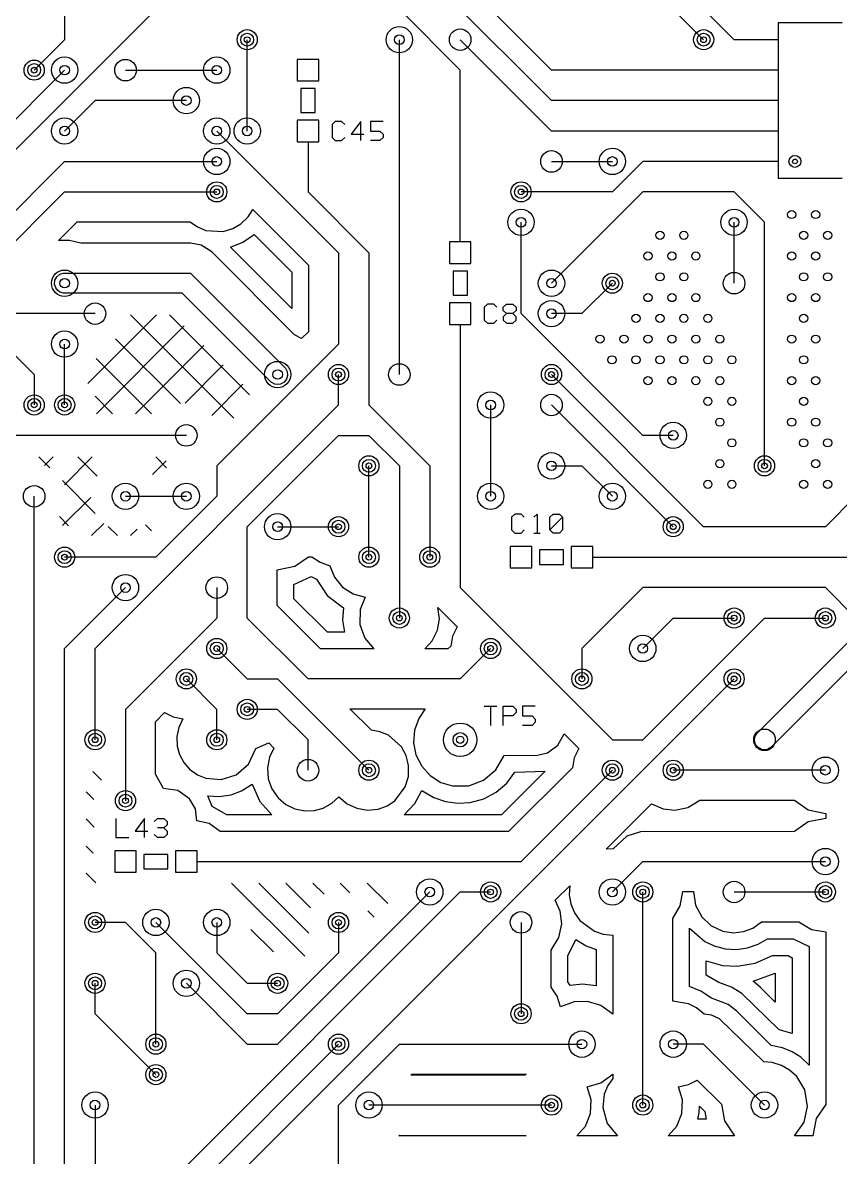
# Model space of a CAD drawing. Extents: x 7 to 280, y 7 to 360.
# Drawn here: x 70.64 to 104.76, y 197.21 to 244.55 of the extents above; entities that cross this region are included whole.
import ezdxf

# ---------------------------------------------------------------- set-up
doc = ezdxf.new("R2010")
doc.units = 0
doc.layers.add('SCORE', color=5, linetype='CONTINUOUS')

msp = doc.modelspace()

# ---------------------------------------------------------------- linework, layer by layer
at = {"layer": 'SCORE'}
for p, q in [((100.33, 243.84), (80.01, 264.16)), ((99.06, 243.84), (90.17, 252.73)), ((92.71, 242.57), (85.09, 250.19)), ((92.71, 241.3), (86.36, 247.65)), ((77.47, 246.38), (58.42, 227.33)), ((72.39, 246.38), (72.39, 243.84)), ((88.9, 242.57), (86.36, 245.11)), ((104.8385, 244.5385), (102.1715, 244.5385)), ((102.1715, 244.5385), (102.1715, 238.0615)), ((72.39, 243.84), (71.12, 242.57)), ((80.01, 240.03), (80.01, 243.84)), ((86.36, 229.87), (86.36, 243.84)), ((92.71, 240.03), (88.9, 243.84)), ((102.1715, 243.84), (100.33, 243.84)), ((83, 243.02), (82.1, 243.02)), ((82.1, 243.02), (82.1, 242.12)), ((83, 242.12), (83, 243.02)), ((72.39, 242.57), (60.96, 231.14)), ((74.93, 242.57), (78.74, 242.57)), ((88.9, 237.49), (88.9, 242.57)), ((100.33, 242.57), (92.71, 242.57)), ((102.1715, 242.57), (100.33, 242.57)), ((82.1, 242.12), (83, 242.12)), ((82.85, 241.8), (82.25, 241.8)), ((82.25, 241.8), (82.25, 240.8)), ((82.85, 240.8), (82.85, 241.8)), ((73.66, 241.3), (72.39, 240.03)), ((77.47, 241.3), (73.66, 241.3)), ((100.33, 241.3), (92.71, 241.3)), ((102.1715, 241.3), (100.33, 241.3)), ((82.25, 240.8), (82.85, 240.8)), ((78.74, 240.03), (83.82, 234.95)), ((83, 240.48), (82.1, 240.48)), ((82.1, 240.48), (82.1, 239.58)), ((83, 239.58), (83, 240.48)), ((83.6833, 240.43), (83.55, 240.2967)), ((83.55, 240.2967), (83.55, 239.7633)), ((83.95, 240.43), (83.6833, 240.43)), ((84.0833, 240.2967), (83.95, 240.43)), ((84.75, 240.43), (84.35, 239.8967)), ((84.75, 239.63), (84.75, 240.43)), ((85.6833, 240.43), (85.15, 240.43)), ((85.15, 240.43), (85.15, 240.03)), ((85.15, 240.03), (85.55, 240.03)), ((85.55, 240.03), (85.6833, 239.8967)), ((100.33, 240.03), (92.71, 240.03)), ((102.1715, 240.03), (100.33, 240.03)), ((82.1, 239.58), (83, 239.58)), ((82.55, 239.58), (82.55, 237.49)), ((83.55, 239.7633), (83.6833, 239.63)), ((83.6833, 239.63), (83.95, 239.63)), ((83.95, 239.63), (84.0833, 239.7633)), ((84.35, 239.8967), (84.8833, 239.8967)), ((85.55, 239.63), (85.15, 239.63)), ((85.6833, 239.7633), (85.55, 239.63)), ((85.6833, 239.8967), (85.6833, 239.7633)), ((48.26, 214.63), (72.39, 238.76)), ((72.39, 238.76), (78.74, 238.76)), ((92.71, 238.76), (95.25, 238.76)), ((96.52, 238.76), (95.25, 237.49)), ((100.33, 238.76), (96.52, 238.76)), ((102.1715, 238.76), (100.33, 238.76)), ((102.1715, 238.0615), (104.8385, 238.0615)), ((64.77, 229.87), (72.39, 237.49)), ((72.39, 237.49), (78.74, 237.49)), ((82.55, 237.49), (85.09, 234.95)), ((88.9, 235.4), (88.9, 237.49)), ((95.25, 237.49), (91.44, 237.49)), ((96.52, 237.49), (92.71, 233.68)), ((100.33, 237.49), (96.52, 237.49)), ((101.6, 236.22), (100.33, 237.49)), ((80.0475, 236.4518), (80.2408, 236.7584)), ((80.2408, 236.7584), (82.57, 234.432)), ((72.1279, 235.4601), (72.9078, 236.24)), ((72.9078, 236.24), (77.6332, 236.24)), ((77.6332, 236.24), (77.9293, 236.0305)), ((79.7511, 236.1613), (80.0475, 236.4518)), ((77.9293, 236.0305), (78.2812, 235.8847)), ((78.2812, 235.8847), (79.0054, 235.8416)), ((79.0054, 235.8416), (79.4038, 235.9581)), ((79.4038, 235.9581), (79.7511, 236.1613)), ((91.44, 232.41), (91.44, 236.22)), ((100.33, 233.68), (100.33, 236.22)), ((101.6, 226.06), (101.6, 236.22)), ((72.5932, 235.468), (72.1279, 235.4601)), ((73.0644, 235.3483), (72.5932, 235.468)), ((77.6435, 235.35), (73.0644, 235.3483)), ((78.0902, 235.2672), (77.6435, 235.35)), ((79.3111, 235.1904), (79.8331, 235.3877)), ((79.8331, 235.3877), (80.3017, 235.7082)), ((80.3017, 235.7082), (81.87, 234.1418)), ((89.35, 235.4), (88.45, 235.4)), ((88.45, 235.4), (88.45, 234.5)), ((89.35, 234.5), (89.35, 235.4)), ((78.5282, 234.9836), (78.0902, 235.2672)), ((81.9827, 231.5265), (78.5282, 234.9836)), ((81.87, 232.6296), (79.3111, 235.1904)), ((83.82, 234.95), (83.82, 231.14)), ((85.09, 234.95), (85.09, 228.6)), ((82.57, 234.432), (82.57, 231.6578)), ((88.45, 234.5), (89.35, 234.5)), ((71.9881, 233.8019), (72.0653, 233.9464)), ((72.0653, 233.9464), (72.192, 234.0504)), ((72.192, 234.0504), (72.3488, 234.098)), ((72.3488, 234.098), (77.644, 234.1)), ((77.644, 234.1), (81.6047, 230.1364)), ((81.87, 234.1418), (81.87, 232.6296)), ((89.2, 234.18), (88.6, 234.18)), ((88.6, 234.18), (88.6, 233.18)), ((89.2, 233.18), (89.2, 234.18)), ((71.972, 233.6388), (71.9881, 233.8019)), ((72.0196, 233.482), (71.972, 233.6388)), ((72.093, 233.383), (72.0196, 233.482)), ((72.192, 233.3096), (72.093, 233.383)), ((95.25, 233.68), (93.98, 232.41)), ((72.3488, 233.262), (72.192, 233.3096)), ((77.296, 233.26), (72.3488, 233.262)), ((81.0136, 229.5453), (77.296, 233.26)), ((88.6, 233.18), (89.2, 233.18)), ((89.35, 232.86), (88.45, 232.86)), ((88.45, 232.86), (88.45, 231.96)), ((89.35, 231.96), (89.35, 232.86)), ((90.0333, 232.81), (89.9, 232.6767)), ((89.9, 232.6767), (89.9, 232.1433)), ((90.3, 232.81), (90.0333, 232.81)), ((90.4333, 232.6767), (90.3, 232.81)), ((90.7, 232.6767), (90.8333, 232.81)), ((90.7, 232.5433), (90.7, 232.6767)), ((90.8333, 232.41), (90.7, 232.5433)), ((90.8333, 232.81), (91.1, 232.81)), ((91.1, 232.81), (91.2333, 232.6767)), ((91.2333, 232.5433), (91.1, 232.41)), ((91.2333, 232.6767), (91.2333, 232.5433)), ((73.66, 232.41), (68.58, 232.41)), ((73.357, 229.4979), (76.2196, 232.3604)), ((75.1409, 232.3609), (79.4533, 228.0485)), ((76.768, 232.3602), (80.0997, 229.0285)), ((89.9, 232.1433), (90.0333, 232.01)), ((90.0333, 232.01), (90.3, 232.01)), ((90.3, 232.01), (90.4333, 232.1433)), ((90.8333, 232.41), (90.7, 232.2767)), ((90.7, 232.2767), (90.7, 232.1433)), ((90.7, 232.1433), (90.8333, 232.01)), ((91.1, 232.41), (90.8333, 232.41)), ((90.8333, 232.01), (91.1, 232.01)), ((91.2333, 232.2767), (91.1, 232.41)), ((91.1, 232.01), (91.2333, 232.1433)), ((91.2333, 232.1433), (91.2333, 232.2767)), ((96.52, 227.33), (91.44, 232.41)), ((93.98, 232.41), (92.71, 232.41)), ((73.7155, 228.23), (77.3847, 231.8991)), ((82.2789, 231.3666), (81.9827, 231.5265)), ((82.57, 231.6578), (82.2789, 231.3666)), ((88.45, 231.96), (89.35, 231.96)), ((88.9, 231.96), (88.9, 229.87)), ((69.85, 231.14), (71.12, 229.87)), ((72.39, 228.6), (72.39, 231.14)), ((74.5119, 231.3636), (77.2195, 228.656)), ((75.3419, 228.23), (78.1981, 231.0863)), ((83.82, 231.14), (78.74, 226.06)), ((73.7094, 230.5398), (76.0191, 228.23)), ((77.4167, 228.6785), (79.0116, 230.2734)), ((81.6047, 230.1364), (81.6819, 229.9919)), ((71.12, 229.87), (71.12, 228.6)), ((81.6504, 229.672), (81.5464, 229.5453)), ((81.698, 229.8288), (81.6504, 229.672)), ((81.6819, 229.9919), (81.698, 229.8288)), ((83.82, 228.6), (83.82, 229.87)), ((88.9, 229.87), (88.9, 220.98)), ((99.06, 223.52), (92.71, 229.87)), ((78.53, 228.1654), (79.8251, 229.4606)), ((81.1581, 229.4681), (81.0136, 229.5453)), ((81.28, 229.45), (81.1581, 229.4681)), ((81.4019, 229.4681), (81.28, 229.45)), ((81.5464, 229.5453), (81.4019, 229.4681)), ((73.6581, 228.9647), (74.3928, 228.23)), ((73.66, 218.44), (83.82, 228.6)), ((85.09, 228.6), (87.63, 226.06)), ((90.17, 228.6), (90.17, 224.79)), ((92.71, 228.6), (97.79, 223.52)), ((77.47, 227.33), (68.58, 227.33)), ((80.01, 223.52), (83.82, 227.33)), ((83.82, 227.33), (85.09, 227.33)), ((85.09, 227.33), (86.36, 226.06)), ((97.79, 227.33), (96.52, 227.33)), ((71.3137, 226.43), (71.7725, 225.9712)), ((71.5536, 226.0681), (71.9155, 226.43)), ((72.3815, 225.2696), (73.5419, 226.43)), ((72.9401, 226.43), (73.7451, 225.625)), ((76.1928, 226.43), (76.6426, 225.9802)), ((76.061, 225.6965), (76.6346, 226.27)), ((78.74, 226.06), (78.74, 224.79)), ((85.09, 222.25), (85.09, 226.06)), ((86.36, 226.06), (86.36, 219.71)), ((87.63, 226.06), (87.63, 222.25)), ((92.71, 226.06), (93.98, 226.06)), ((93.98, 226.06), (95.25, 224.79)), ((72.3012, 225.4425), (73.6694, 224.0743)), ((71.12, 196.85), (71.12, 224.79)), ((72.3051, 223.5669), (73.4812, 224.743)), ((74.93, 224.79), (77.47, 224.79)), ((78.74, 224.79), (76.2, 222.25)), ((105.41, 224.79), (104.14, 223.52)), ((72.1722, 223.9452), (72.5586, 223.5588)), ((91.1733, 224.05), (91.04, 223.9167)), ((91.04, 223.9167), (91.04, 223.3833)), ((91.44, 224.05), (91.1733, 224.05)), ((91.5733, 223.9167), (91.44, 224.05)), ((91.9733, 223.9167), (92.1067, 224.05)), ((92.1067, 224.05), (92.1067, 223.25)), ((92.64, 223.9167), (92.7733, 224.05)), ((92.64, 223.3833), (92.64, 223.9167)), ((92.64, 223.3833), (93.1733, 223.9167)), ((92.7733, 224.05), (93.04, 224.05)), ((93.04, 224.05), (93.1733, 223.9167)), ((93.1733, 223.9167), (93.1733, 223.3833)), ((73.5145, 223.15), (74.0235, 223.659)), ((74.2143, 223.5294), (74.5937, 223.15)), ((75.765, 223.6051), (76.023, 223.3471)), ((80.01, 219.71), (80.01, 223.52)), ((81.28, 223.52), (83.82, 223.52)), ((104.14, 223.52), (99.06, 223.52)), ((75.1409, 223.15), (75.4152, 223.4243)), ((91.04, 223.3833), (91.1733, 223.25)), ((91.1733, 223.25), (91.44, 223.25)), ((91.44, 223.25), (91.5733, 223.3833)), ((91.9733, 223.25), (92.24, 223.25)), ((92.7733, 223.25), (92.64, 223.3833)), ((93.04, 223.25), (92.7733, 223.25)), ((93.1733, 223.3833), (93.04, 223.25)), ((91.89, 222.7), (90.99, 222.7)), ((90.99, 222.7), (90.99, 221.8)), ((91.89, 221.8), (91.89, 222.7)), ((93.21, 222.55), (92.21, 222.55)), ((92.21, 222.55), (92.21, 221.95)), ((93.21, 221.95), (93.21, 222.55)), ((94.43, 222.7), (93.53, 222.7)), ((93.53, 222.7), (93.53, 221.8)), ((94.43, 221.8), (94.43, 222.7)), ((76.2, 222.25), (72.39, 222.25)), ((81.9935, 221.868), (82.5745, 222.27)), ((82.5745, 222.27), (82.7132, 222.27)), ((82.7132, 222.27), (83.0569, 222.0351)), ((83.0569, 222.0351), (83.4598, 221.8898)), ((94.43, 222.25), (96.52, 222.25)), ((96.52, 222.25), (106.68, 222.25)), ((81.26, 221.7207), (81.9935, 221.868)), ((81.26, 220.2278), (81.26, 221.7207)), ((83.4598, 221.8898), (83.6474, 221.4094)), ((90.99, 221.8), (91.89, 221.8)), ((92.21, 221.95), (93.21, 221.95)), ((93.53, 221.8), (94.43, 221.8)), ((81.96, 221.115), (82.6745, 221.4459)), ((81.96, 220.5177), (81.96, 221.115)), ((82.6745, 221.4459), (82.9046, 221.3346)), ((82.9046, 221.3346), (83.3482, 220.6435)), ((83.6474, 221.4094), (83.9841, 220.9991)), ((72.39, 218.44), (74.93, 220.98)), ((78.74, 220.98), (78.74, 219.71)), ((83.3482, 220.6435), (84.0285, 220.1318)), ((83.9841, 220.9991), (84.4262, 220.7181)), ((84.4262, 220.7181), (84.9395, 220.5874)), ((88.9, 220.98), (95.25, 214.63)), ((96.52, 220.98), (93.98, 218.44)), ((104.14, 220.98), (96.52, 220.98)), ((105.41, 219.71), (104.14, 220.98)), ((83.0678, 218.42), (81.26, 220.2278)), ((83.3577, 219.12), (81.96, 220.5177)), ((84.0285, 220.1318), (83.9923, 219.6143)), ((84.9395, 220.5874), (84.728, 220.0621)), ((88.0293, 219.683), (87.9724, 220.1431)), ((87.9724, 220.1431), (88.7671, 219.3451)), ((78.74, 219.71), (74.93, 215.9)), ((82.55, 217.17), (80.01, 219.71)), ((84.728, 220.0621), (84.7116, 219.4446)), ((87.9496, 219.1996), (88.0293, 219.683)), ((96.52, 214.63), (101.6, 219.71)), ((96.52, 218.44), (97.79, 219.71)), ((97.79, 219.71), (100.33, 219.71)), ((101.6, 219.71), (104.14, 219.71)), ((83.9923, 219.6143), (84.0651, 219.12)), ((84.7116, 219.4446), (84.9174, 218.8694)), ((87.733, 218.7601), (87.9496, 219.1996)), ((88.7671, 219.3451), (88.5804, 218.9504)), ((84.0651, 219.12), (83.3577, 219.12)), ((84.9174, 218.8694), (85.3005, 218.42)), ((87.4195, 218.42), (87.733, 218.7601)), ((88.5804, 218.9504), (88.5035, 218.5412)), ((101.2753, 214.8964), (105.113, 218.737)), ((72.39, 196.85), (72.39, 218.44)), ((73.66, 214.63), (73.66, 218.44)), ((78.74, 218.44), (80.01, 217.17)), ((85.3005, 218.42), (83.0678, 218.42)), ((88.3822, 218.42), (87.4195, 218.42)), ((88.5035, 218.5412), (88.3822, 218.42)), ((90.17, 218.44), (88.9, 217.17)), ((93.98, 218.44), (93.98, 217.17)), ((105.7347, 218.1736), (101.8664, 214.3053)), ((74.93, 191.77), (100.33, 217.17)), ((78.74, 215.9), (77.47, 217.17)), ((80.01, 217.17), (81.28, 217.17)), ((81.28, 217.17), (85.09, 213.36)), ((88.9, 217.17), (82.55, 217.17)), ((74.93, 215.9), (74.93, 212.09)), ((78.74, 214.63), (78.74, 215.9)), ((81.28, 215.9), (80.01, 215.9)), ((82.55, 214.63), (81.28, 215.9)), ((85.1912, 215.0265), (84.2978, 215.92)), ((84.2978, 215.92), (87.4386, 215.92)), ((87.4386, 215.92), (87.1681, 215.5251)), ((89.9, 216.03), (90.4333, 216.03)), ((90.1667, 216.03), (90.1667, 215.23)), ((90.7, 215.23), (90.7, 216.03)), ((90.7, 216.03), (91.1, 216.03)), ((91.1, 216.03), (91.2333, 215.8967)), ((91.2333, 215.8967), (91.2333, 215.7633)), ((92.0333, 216.03), (91.5, 216.03)), ((91.5, 216.03), (91.5, 215.63)), ((76.18, 215.3822), (76.5649, 215.7671)), ((76.5649, 215.7671), (76.927, 215.5912)), ((76.927, 215.5912), (77.3195, 215.5074)), ((77.3195, 215.5074), (77.1504, 215.1404)), ((87.1681, 215.5251), (86.9934, 215.0368)), ((91.1, 215.63), (90.7, 215.63)), ((91.2333, 215.7633), (91.1, 215.63)), ((91.5, 215.63), (91.9, 215.63)), ((91.9, 215.63), (92.0333, 215.4967)), ((92.0333, 215.4967), (92.0333, 215.3633)), ((76.18, 213.1968), (76.18, 215.3822)), ((77.1504, 215.1404), (77.0761, 214.7668)), ((85.5488, 214.9653), (85.1912, 215.0265)), ((85.9007, 214.8195), (85.5488, 214.9653)), ((86.9934, 215.0368), (86.9549, 214.5001)), ((91.9, 215.23), (91.5, 215.23)), ((92.0333, 215.3633), (91.9, 215.23)), ((77.0761, 214.7668), (77.0916, 214.3646)), ((80.3702, 214.2698), (80.9151, 214.4971)), ((80.9151, 214.4971), (81.1255, 214.2868)), ((82.55, 213.36), (82.55, 214.63)), ((86.4432, 214.338), (85.9007, 214.8195)), ((86.9549, 214.5001), (87.0532, 214.0057)), ((92.9772, 214.411), (93.2323, 214.8791)), ((93.2323, 214.8791), (93.8469, 214.2649)), ((95.25, 214.63), (96.52, 214.63)), ((101.182, 214.5888), (101.1981, 214.7519)), ((101.2296, 214.432), (101.182, 214.5888)), ((101.1981, 214.7519), (101.2753, 214.8964)), ((77.0916, 214.3646), (77.1874, 214.0161)), ((77.1874, 214.0161), (77.367, 213.6801)), ((80.0687, 213.6189), (80.3702, 214.2698)), ((81.1255, 214.2868), (80.9424, 213.9117)), ((86.6426, 213.9739), (86.4432, 214.338)), ((86.7487, 213.5505), (86.6426, 213.9739)), ((87.0532, 214.0057), (87.2942, 213.5246)), ((90.3897, 213.3725), (90.7376, 213.98)), ((90.7376, 213.98), (92.1216, 213.9835)), ((92.1216, 213.9835), (92.5431, 214.0891)), ((92.5431, 214.0891), (92.9772, 214.411)), ((93.8469, 214.2649), (93.6604, 213.8704)), ((101.3336, 214.3053), (101.2296, 214.432)), ((101.4781, 214.2281), (101.3336, 214.3053)), ((101.6, 214.21), (101.4781, 214.2281)), ((101.7219, 214.2281), (101.6, 214.21)), ((101.8664, 214.3053), (101.7219, 214.2281)), ((77.367, 213.6801), (77.6036, 213.4068)), ((79.5507, 213.1705), (80.0687, 213.6189)), ((80.9424, 213.9117), (80.8537, 213.4654)), ((86.7384, 213.0946), (86.7487, 213.5505)), ((87.2942, 213.5246), (87.6425, 213.1403)), ((93.6604, 213.8704), (93.5835, 213.4612)), ((73.5668, 213.3137), (73.9297, 212.9507)), ((76.5197, 212.6), (76.18, 213.1968)), ((77.6036, 213.4068), (77.9293, 213.1705)), ((77.9293, 213.1705), (78.2812, 213.0247)), ((78.9305, 212.9713), (79.5507, 213.1705)), ((80.8537, 213.4654), (80.8886, 213.002)), ((86.608, 212.6648), (86.7384, 213.0946)), ((87.6425, 213.1403), (88.0977, 212.8533)), ((89.8726, 212.9405), (90.3897, 213.3725)), ((92.4468, 213.3258), (90.6302, 211.5)), ((90.8398, 212.8255), (91.1794, 213.28)), ((93.5835, 213.4612), (90.9222, 210.8)), ((91.1794, 213.28), (92.4468, 213.3258)), ((91.44, 209.55), (95.25, 213.36)), ((104.14, 213.36), (97.79, 213.36)), ((77.1096, 212.5172), (76.5197, 212.6)), ((78.2812, 213.0247), (78.9305, 212.9713)), ((79.7717, 212.4968), (80.2215, 212.7808)), ((80.2215, 212.7808), (80.54, 212.0494)), ((80.8886, 213.002), (81.0386, 212.5827)), ((81.0386, 212.5827), (81.3056, 212.2024)), ((86.1699, 212.0867), (86.608, 212.6648)), ((88.0977, 212.8533), (88.58, 212.707)), ((88.58, 212.707), (89.2538, 212.7129)), ((89.2538, 212.7129), (89.8726, 212.9405)), ((90.3943, 212.4421), (90.8398, 212.8255)), ((73.29, 212.4591), (73.6113, 212.1378)), ((77.6072, 212.169), (77.1096, 212.5172)), ((77.8487, 211.7455), (77.6072, 212.169)), ((78.3704, 212.2895), (78.8357, 212.2623)), ((78.5488, 211.8452), (78.3704, 212.2895)), ((78.8357, 212.2623), (79.3357, 212.3365)), ((79.3357, 212.3365), (79.7717, 212.4968)), ((81.3056, 212.2024), (81.6283, 211.9321)), ((83.5446, 211.9818), (83.8398, 212.2534)), ((83.8398, 212.2534), (84.185, 211.957)), ((85.8531, 211.8751), (86.1699, 212.0867)), ((87.0055, 211.965), (87.3037, 212.5156)), ((87.3037, 212.5156), (87.7984, 212.2205)), ((87.7984, 212.2205), (88.2896, 212.0519)), ((89.3227, 212.0146), (89.8889, 212.172)), ((89.8889, 212.172), (90.3943, 212.4421)), ((98.4039, 211.8074), (98.8968, 212.11)), ((98.8968, 212.11), (102.8455, 212.11)), ((102.8455, 212.11), (103.4265, 211.708)), ((77.9133, 211.25), (77.8487, 211.7455)), ((79.1634, 211.5), (78.5488, 211.8452)), ((80.54, 212.0494), (81.0343, 211.5)), ((81.6283, 211.9321), (81.9983, 211.7524)), ((81.9983, 211.7524), (82.4103, 211.6662)), ((82.4103, 211.6662), (82.8212, 211.6822)), ((82.8212, 211.6822), (83.1754, 211.7797)), ((83.1754, 211.7797), (83.5446, 211.9818)), ((84.185, 211.957), (84.5796, 211.7704)), ((84.5796, 211.7704), (85.0287, 211.6915)), ((85.0287, 211.6915), (85.4757, 211.7355)), ((85.4757, 211.7355), (85.8531, 211.8751)), ((86.5577, 211.5), (87.0055, 211.965)), ((88.2896, 212.0519), (88.8043, 211.9823)), ((88.8043, 211.9823), (89.3227, 212.0146)), ((94.9879, 210.0601), (96.8849, 211.9571)), ((96.8849, 211.9571), (97.3644, 211.7455)), ((97.3644, 211.7455), (97.8513, 211.6915)), ((97.8513, 211.6915), (98.4039, 211.8074)), ((103.4265, 211.708), (104.1591, 211.5607)), ((73.29, 211.3277), (73.63, 210.9877)), ((74.53, 211.35), (74.53, 210.55)), ((75.73, 211.35), (75.33, 210.8167)), ((75.73, 210.55), (75.73, 211.35)), ((76.13, 211.2167), (76.2633, 211.35)), ((76.2633, 211.35), (76.53, 211.35)), ((76.53, 211.35), (76.6633, 211.2167)), ((76.6633, 211.2167), (76.6633, 211.0833)), ((78.4298, 211.1409), (77.9133, 211.25)), ((78.8794, 210.8), (78.4298, 211.1409)), ((81.0343, 211.5), (79.1634, 211.5)), ((90.6302, 211.5), (86.5577, 211.5)), ((103.4265, 211.202), (102.8455, 210.8)), ((104.1592, 211.3493), (103.4265, 211.202)), ((104.1591, 211.5607), (104.1592, 211.3493)), ((75.33, 210.8167), (75.8633, 210.8167)), ((76.2633, 210.55), (76.13, 210.6833)), ((76.53, 210.95), (76.2633, 210.95)), ((76.6633, 211.0833), (76.53, 210.95)), ((76.53, 210.95), (76.6633, 210.8167)), ((76.6633, 210.6833), (76.53, 210.55)), ((76.6633, 210.8167), (76.6633, 210.6833)), ((90.9222, 210.8), (78.8794, 210.8)), ((96.4317, 210.7965), (95.8546, 210.6077)), ((102.8455, 210.8), (96.4317, 210.7965)), ((73.29, 210.1964), (73.58, 209.9064)), ((74.53, 210.55), (75.0633, 210.55)), ((76.53, 210.55), (76.2633, 210.55)), ((95.8546, 210.6077), (95.2815, 210.0792)), ((75.38, 210), (74.48, 210)), ((74.48, 210), (74.48, 209.1)), ((75.38, 209.1), (75.38, 210)), ((76.7, 209.85), (75.7, 209.85)), ((75.7, 209.85), (75.7, 209.25)), ((76.7, 209.25), (76.7, 209.85)), ((77.92, 210), (77.02, 210)), ((77.02, 210), (77.02, 209.1)), ((77.92, 209.1), (77.92, 210)), ((95.2815, 210.0792), (94.9879, 210.0601)), ((75.7, 209.25), (76.7, 209.25)), ((77.92, 209.55), (80.01, 209.55)), ((80.01, 209.55), (91.44, 209.55)), ((95.25, 208.28), (96.52, 209.55)), ((96.52, 209.55), (104.14, 209.55)), ((73.29, 209.065), (73.6956, 208.6594)), ((74.48, 209.1), (75.38, 209.1)), ((77.02, 209.1), (77.92, 209.1)), ((79.3618, 208.65), (82.4095, 205.6023)), ((80.4932, 208.65), (82.5776, 206.5656)), ((81.6246, 208.65), (82.6516, 207.6229)), ((82.7559, 208.65), (83.2204, 208.1855)), ((83.8873, 208.65), (84.2969, 208.2404)), ((85.0187, 208.65), (85.8729, 207.7957)), ((92.8645, 207.9368), (93.4699, 208.5421)), ((93.4699, 208.5421), (93.4542, 208.1648)), ((98.085, 207.6982), (98.1893, 208.3)), ((98.1893, 208.3), (98.6307, 208.3)), ((98.6307, 208.3), (98.7224, 207.7283)), ((76.2, 195.58), (88.9, 208.28)), ((81.28, 201.93), (87.63, 208.28)), ((88.9, 208.28), (90.17, 208.28)), ((93.074, 207.4775), (92.8645, 207.9368)), ((93.4542, 208.1648), (93.5203, 207.7835)), ((96.52, 199.39), (96.52, 208.28)), ((100.33, 208.28), (104.14, 208.28)), ((85.0504, 207.4869), (85.3073, 207.2301)), ((93.1385, 206.9487), (93.074, 207.4775)), ((93.5203, 207.7835), (93.6758, 207.408)), ((93.6758, 207.408), (93.8987, 207.0916)), ((97.7701, 207.1733), (98.085, 207.6982)), ((98.7224, 207.7283), (98.9781, 207.2499)), ((74.93, 207.01), (73.66, 207.01)), ((76.2, 205.74), (74.93, 207.01)), ((80.01, 203.2), (76.2, 207.01)), ((78.74, 207.01), (78.74, 205.74)), ((83.82, 207.01), (83.82, 205.74)), ((91.44, 207.01), (91.44, 203.2)), ((93.0203, 206.3846), (93.1385, 206.9487)), ((93.8987, 207.0916), (94.5051, 206.6419)), ((97.7714, 203.7293), (97.7701, 207.1733)), ((98.9781, 207.2499), (99.3635, 206.882)), ((99.3635, 206.882), (99.8625, 206.646)), ((101.1073, 206.7686), (101.4815, 207.03)), ((101.4815, 207.03), (103.0332, 207.03)), ((103.0332, 207.03), (103.5582, 206.715)), ((80.1601, 206.7203), (81.1028, 205.7776)), ((94.5051, 206.6419), (94.8725, 206.5205)), ((94.8725, 206.5205), (95.2685, 206.4807)), ((95.2685, 206.4807), (95.2693, 203.1854)), ((98.4712, 204.3347), (98.4703, 206.764)), ((98.4703, 206.764), (99.1154, 206.2106)), ((99.8625, 206.646), (100.303, 206.5807)), ((100.303, 206.5807), (100.7215, 206.6261)), ((100.7215, 206.6261), (101.1073, 206.7686)), ((103.5582, 206.715), (104.16, 206.6107)), ((104.16, 206.6107), (104.16, 199.4145)), ((92.69, 205.8585), (93.0203, 206.3846)), ((93.3928, 205.616), (93.7306, 206.2955)), ((93.7306, 206.2955), (94.157, 206.0322)), ((94.157, 206.0322), (94.5686, 205.8754)), ((99.1154, 206.2106), (99.5009, 206.0282)), ((99.5009, 206.0282), (99.9561, 205.9098)), ((100.4257, 205.8823), (100.8916, 205.9471)), ((100.8916, 205.9471), (101.3359, 206.1015)), ((101.3359, 206.1015), (101.728, 206.33)), ((101.728, 206.33), (102.7941, 206.33)), ((102.7941, 206.33), (103.46, 206.0103)), ((103.46, 206.0103), (103.46, 201.0595)), ((76.2, 201.93), (76.2, 205.74)), ((78.74, 205.74), (80.01, 204.47)), ((83.82, 205.74), (81.28, 203.2)), ((92.69, 204.3068), (92.69, 205.8585)), ((93.3983, 204.5339), (93.3928, 205.616)), ((94.5686, 205.8754), (94.569, 204.359)), ((99.9561, 205.9098), (100.4257, 205.8823)), ((101.2039, 205.3063), (101.9376, 205.63)), ((101.9376, 205.63), (102.5913, 205.63)), ((102.5913, 205.63), (102.76, 205.5387)), ((102.76, 205.5387), (102.76, 202.3713)), ((99.171, 204.816), (99.1708, 205.4055)), ((99.1708, 205.4055), (99.8534, 205.2173)), ((99.8534, 205.2173), (100.46, 205.1832)), ((100.46, 205.1832), (101.2039, 205.3063)), ((93.4937, 204.3816), (93.3983, 204.5339)), ((99.6914, 204.503), (99.171, 204.816)), ((101.1246, 204.565), (102.0494, 204.8925)), ((101.4288, 204.2988), (101.1246, 204.565)), ((102.0494, 204.8925), (102.0516, 203.676)), ((73.66, 203.2), (73.66, 204.47)), ((77.47, 204.47), (80.01, 201.93)), ((80.01, 204.47), (81.28, 204.47)), ((92.9404, 203.9324), (92.69, 204.3068)), ((94.007, 204.4293), (93.4937, 204.3816)), ((94.569, 204.359), (94.007, 204.4293)), ((98.9444, 204.1469), (98.4712, 204.3347)), ((99.3889, 203.8511), (98.9444, 204.1469)), ((100.2171, 204.3134), (99.6914, 204.503)), ((100.6599, 204.0419), (100.2171, 204.3134)), ((102.2062, 202.5314), (100.6599, 204.0419)), ((102.0516, 203.676), (101.4288, 204.2988)), ((93.084, 203.4906), (92.9404, 203.9324)), ((93.6554, 203.7), (93.084, 203.4906)), ((94.2173, 203.7138), (93.6554, 203.7)), ((94.7737, 203.545), (94.2173, 203.7138)), ((98.4216, 203.6151), (97.7714, 203.7293)), ((98.7672, 203.4411), (98.4216, 203.6151)), ((100.0853, 203.5881), (99.3889, 203.8511)), ((100.4389, 203.3089), (100.0853, 203.5881)), ((76.2, 200.66), (73.66, 203.2)), ((81.28, 203.2), (80.01, 203.2)), ((95.2693, 203.1854), (94.7737, 203.545)), ((99.0851, 203.1794), (98.7672, 203.4411)), ((99.3897, 203.1353), (99.0851, 203.1794)), ((99.7254, 202.9877), (99.3897, 203.1353)), ((101.8732, 201.8745), (100.4389, 203.3089)), ((101.5685, 201.1892), (99.7254, 202.9877)), ((102.76, 202.3713), (102.2062, 202.5314)), ((74.93, 193.04), (83.82, 201.93)), ((80.01, 201.93), (81.28, 201.93)), ((83.82, 199.39), (86.36, 201.93)), ((86.36, 201.93), (93.98, 201.93)), ((99.06, 201.93), (97.79, 201.93)), ((101.6, 199.39), (99.06, 201.93)), ((102.3513, 201.7739), (101.8732, 201.8745)), ((102.7544, 201.6069), (102.3513, 201.7739)), ((103.1105, 201.3814), (102.7544, 201.6069)), ((103.46, 201.0595), (103.1105, 201.3814)), ((101.9246, 201.16), (101.5685, 201.1892)), ((102.3135, 201.042), (101.9246, 201.16)), ((102.6502, 200.8513), (102.3135, 201.042)), ((102.9513, 200.5784), (102.6502, 200.8513)), ((86.8388, 200.64), (86.8787, 200.68)), ((91.6032, 200.64), (86.8388, 200.64)), ((86.8787, 200.68), (91.6505, 200.68)), ((91.6505, 200.68), (91.6032, 200.64)), ((94.1995, 200.144), (94.7737, 200.315)), ((94.7737, 200.315), (95.2699, 200.6752)), ((95.2699, 200.4968), (95.0605, 200.2007)), ((95.2699, 200.6752), (95.2699, 200.4968)), ((98.4216, 200.2449), (98.7889, 200.4334)), ((98.7889, 200.4334), (99.8008, 199.4215)), ((103.2851, 200.0216), (102.9513, 200.5784)), ((94.3644, 199.6146), (94.1995, 200.144)), ((94.9147, 199.8488), (94.8535, 199.2875)), ((95.0605, 200.2007), (94.9147, 199.8488)), ((98.0095, 200.144), (98.4216, 200.2449)), ((98.1744, 199.6146), (98.0095, 200.144)), ((103.3985, 199.3287), (103.2851, 200.0216)), ((73.66, 199.39), (73.66, 196.85)), ((83.82, 190.5), (83.82, 199.39)), ((92.71, 199.39), (85.09, 199.39)), ((94.342, 199.0379), (94.3644, 199.6146)), ((98.152, 199.0379), (98.1744, 199.6146)), ((98.8669, 199.0627), (98.8889, 199.3434)), ((98.8889, 199.3434), (99.1155, 199.1168)), ((99.8008, 199.4215), (99.9273, 198.7264)), ((103.252, 198.6765), (103.3985, 199.3287)), ((104.16, 199.4145), (103.758, 198.8335)), ((94.1314, 198.514), (94.342, 199.0379)), ((94.8535, 199.2875), (95.0351, 198.6269)), ((97.9414, 198.514), (98.152, 199.0379)), ((98.8152, 198.8012), (98.8669, 199.0627)), ((99.1155, 199.1168), (99.1709, 198.8012)), ((103.758, 198.8335), (103.6107, 198.1016)), ((93.7705, 198.1008), (94.1314, 198.514)), ((95.0351, 198.6269), (95.4594, 198.1009)), ((97.5809, 198.1011), (97.9414, 198.514)), ((99.1709, 198.8012), (98.8152, 198.8012)), ((99.9273, 198.7264), (100.344, 198.1014)), ((102.8562, 198.1016), (103.252, 198.6765)), ((86.3448, 198.1001), (86.3845, 198.14)), ((91.6498, 198.1006), (86.3448, 198.1001)), ((86.3845, 198.14), (91.6498, 198.1006)), ((95.4594, 198.1009), (93.7705, 198.1008)), ((100.344, 198.1014), (97.5809, 198.1011)), ((103.6107, 198.1016), (102.8562, 198.1016))]:
    msp.add_line(p, q, dxfattribs=at)
for centre, radius in [((86.36, 243.84), 0.55), ((88.9, 243.84), 0.45), ((80.01, 243.84), 0.42), ((80.01, 243.84), 0.27), ((80.01, 243.84), 0.12), ((86.36, 243.84), 0.2), ((99.06, 243.84), 0.42), ((99.06, 243.84), 0.27), ((99.06, 243.84), 0.12), ((71.12, 242.57), 0.42), ((72.39, 242.57), 0.55), ((74.93, 242.57), 0.45), ((78.74, 242.57), 0.55), ((71.12, 242.57), 0.27), ((71.12, 242.57), 0.12), ((72.39, 242.57), 0.2), ((78.74, 242.57), 0.2), ((77.47, 241.3), 0.55), ((77.47, 241.3), 0.2), ((72.39, 240.03), 0.55), ((78.74, 240.03), 0.55), ((80.01, 240.03), 0.55), ((72.39, 240.03), 0.2), ((78.74, 240.03), 0.2), ((80.01, 240.03), 0.2), ((78.74, 238.76), 0.55), ((92.71, 238.76), 0.45), ((95.25, 238.76), 0.55), ((78.74, 238.76), 0.2), ((95.25, 238.76), 0.2), ((102.8715, 238.7615), 0.25), ((102.8715, 238.7615), 0.1), ((78.74, 237.49), 0.42), ((78.74, 237.49), 0.27), ((91.44, 237.49), 0.42), ((91.44, 237.49), 0.27), ((78.74, 237.49), 0.12), ((91.44, 237.49), 0.12), ((91.44, 236.22), 0.55), ((100.33, 236.22), 0.55), ((102.7362, 236.544), 0.17), ((103.7362, 236.544), 0.17), ((91.44, 236.22), 0.2), ((100.33, 236.22), 0.2), ((97.2362, 235.678), 0.17), ((98.2362, 235.678), 0.17), ((103.2362, 235.678), 0.17), ((104.2362, 235.678), 0.17), ((96.7362, 234.812), 0.17), ((97.7362, 234.812), 0.17), ((98.7362, 234.812), 0.17), ((102.7362, 234.812), 0.17), ((103.7362, 234.812), 0.17), ((72.39, 233.68), 0.55), ((72.39, 233.68), 0.2), ((92.71, 233.68), 0.55), ((92.71, 233.68), 0.2), ((95.25, 233.68), 0.42), ((95.25, 233.68), 0.27), ((97.2362, 233.946), 0.17), ((98.2362, 233.946), 0.17), ((100.33, 233.68), 0.45), ((103.2362, 233.946), 0.17), ((104.2362, 233.946), 0.17), ((95.25, 233.68), 0.12), ((92.71, 232.41), 0.55), ((96.7362, 233.08), 0.17), ((97.7362, 233.08), 0.17), ((98.7362, 233.08), 0.17), ((102.7362, 233.08), 0.17), ((103.7362, 233.08), 0.17), ((73.66, 232.41), 0.45), ((92.71, 232.41), 0.2), ((96.2362, 232.214), 0.17), ((97.2362, 232.214), 0.17), ((98.2362, 232.214), 0.17), ((99.2362, 232.214), 0.17), ((103.2362, 232.214), 0.17), ((72.39, 231.14), 0.55), ((94.7362, 231.348), 0.17), ((95.7362, 231.348), 0.17), ((96.7362, 231.348), 0.17), ((97.7362, 231.348), 0.17), ((98.7362, 231.348), 0.17), ((99.7362, 231.348), 0.17), ((102.7362, 231.348), 0.17), ((103.7362, 231.348), 0.17), ((72.39, 231.14), 0.2), ((95.2362, 230.482), 0.17), ((96.2362, 230.482), 0.17), ((97.2362, 230.482), 0.17), ((98.2362, 230.482), 0.17), ((99.2362, 230.482), 0.17), ((100.2362, 230.482), 0.17), ((103.2362, 230.482), 0.17), ((81.28, 229.87), 0.55), ((81.28, 229.87), 0.2), ((83.82, 229.87), 0.42), ((83.82, 229.87), 0.27), ((86.36, 229.87), 0.45), ((92.71, 229.87), 0.42), ((92.71, 229.87), 0.27), ((83.82, 229.87), 0.12), ((92.71, 229.87), 0.12), ((96.7362, 229.616), 0.17), ((97.7362, 229.616), 0.17), ((98.7362, 229.616), 0.17), ((99.7362, 229.616), 0.17), ((102.7362, 229.616), 0.17), ((103.7362, 229.616), 0.17), ((90.17, 228.6), 0.55), ((71.12, 228.6), 0.42), ((71.12, 228.6), 0.27), ((71.12, 228.6), 0.12), ((72.39, 228.6), 0.42), ((72.39, 228.6), 0.27), ((72.39, 228.6), 0.12), ((90.17, 228.6), 0.2), ((92.71, 228.6), 0.45), ((99.2362, 228.75), 0.17), ((100.2362, 228.75), 0.17), ((103.2362, 228.75), 0.17), ((77.47, 227.33), 0.45), ((97.79, 227.33), 0.55), ((99.7362, 227.884), 0.17), ((102.7362, 227.884), 0.17), ((103.7362, 227.884), 0.17), ((97.79, 227.33), 0.2), ((100.2362, 227.018), 0.17), ((103.2362, 227.018), 0.17), ((104.2362, 227.018), 0.17), ((85.09, 226.06), 0.42), ((85.09, 226.06), 0.27), ((92.71, 226.06), 0.55), ((99.7362, 226.152), 0.17), ((101.6, 226.06), 0.42), ((101.6, 226.06), 0.27), ((103.7362, 226.152), 0.17), ((85.09, 226.06), 0.12), ((92.71, 226.06), 0.2), ((101.6, 226.06), 0.12), ((74.93, 224.79), 0.55), ((77.47, 224.79), 0.55), ((90.17, 224.79), 0.55), ((95.25, 224.79), 0.55), ((99.2362, 225.286), 0.17), ((100.2362, 225.286), 0.17), ((103.2362, 225.286), 0.17), ((104.2362, 225.286), 0.17), ((71.12, 224.79), 0.45), ((74.93, 224.79), 0.2), ((77.47, 224.79), 0.2), ((90.17, 224.79), 0.2), ((95.25, 224.79), 0.2), ((81.28, 223.52), 0.55), ((83.82, 223.52), 0.42), ((97.79, 223.52), 0.42), ((81.28, 223.52), 0.2), ((83.82, 223.52), 0.27), ((83.82, 223.52), 0.12), ((97.79, 223.52), 0.27), ((97.79, 223.52), 0.12), ((72.39, 222.25), 0.42), ((72.39, 222.25), 0.27), ((85.09, 222.25), 0.42), ((85.09, 222.25), 0.27), ((87.63, 222.25), 0.42), ((87.63, 222.25), 0.27), ((72.39, 222.25), 0.12), ((85.09, 222.25), 0.12), ((87.63, 222.25), 0.12), ((74.93, 220.98), 0.55), ((74.93, 220.98), 0.2), ((78.74, 220.98), 0.45), ((86.36, 219.71), 0.42), ((100.33, 219.71), 0.42), ((104.14, 219.71), 0.42), ((86.36, 219.71), 0.27), ((86.36, 219.71), 0.12), ((100.33, 219.71), 0.27), ((100.33, 219.71), 0.12), ((104.14, 219.71), 0.27), ((104.14, 219.71), 0.12), ((78.74, 218.44), 0.42), ((78.74, 218.44), 0.27), ((90.17, 218.44), 0.42), ((90.17, 218.44), 0.27), ((96.52, 218.44), 0.55), ((78.74, 218.44), 0.12), ((90.17, 218.44), 0.12), ((96.52, 218.44), 0.2), ((77.47, 217.17), 0.42), ((77.47, 217.17), 0.27), ((77.47, 217.17), 0.12), ((93.98, 217.17), 0.42), ((93.98, 217.17), 0.27), ((93.98, 217.17), 0.12), ((100.33, 217.17), 0.42), ((100.33, 217.17), 0.27), ((100.33, 217.17), 0.12), ((80.01, 215.9), 0.42), ((80.01, 215.9), 0.27), ((80.01, 215.9), 0.12), ((73.66, 214.63), 0.42), ((78.74, 214.63), 0.42), ((88.9, 214.63), 0.7), ((88.9, 214.63), 0.3), ((101.6, 214.63), 0.45), ((73.66, 214.63), 0.27), ((73.66, 214.63), 0.12), ((78.74, 214.63), 0.27), ((78.74, 214.63), 0.12), ((88.9, 214.63), 0.15), ((82.55, 213.36), 0.45), ((85.09, 213.36), 0.42), ((85.09, 213.36), 0.27), ((95.25, 213.36), 0.42), ((95.25, 213.36), 0.27), ((97.79, 213.36), 0.42), ((97.79, 213.36), 0.27), ((104.14, 213.36), 0.55), ((104.14, 213.36), 0.2), ((85.09, 213.36), 0.12), ((95.25, 213.36), 0.12), ((97.79, 213.36), 0.12), ((74.93, 212.09), 0.42), ((74.93, 212.09), 0.27), ((74.93, 212.09), 0.12), ((104.14, 209.55), 0.55), ((104.14, 209.55), 0.2), ((87.63, 208.28), 0.55), ((95.25, 208.28), 0.55), ((87.63, 208.28), 0.2), ((90.17, 208.28), 0.42), ((90.17, 208.28), 0.27), ((90.17, 208.28), 0.12), ((95.25, 208.28), 0.2), ((96.52, 208.28), 0.42), ((96.52, 208.28), 0.27), ((96.52, 208.28), 0.12), ((100.33, 208.28), 0.45), ((104.14, 208.28), 0.42), ((104.14, 208.28), 0.27), ((104.14, 208.28), 0.12), ((73.66, 207.01), 0.42), ((76.2, 207.01), 0.55), ((78.74, 207.01), 0.55), ((83.82, 207.01), 0.42), ((91.44, 207.01), 0.45), ((73.66, 207.01), 0.27), ((73.66, 207.01), 0.12), ((76.2, 207.01), 0.2), ((78.74, 207.01), 0.2), ((83.82, 207.01), 0.27), ((83.82, 207.01), 0.12), ((77.47, 204.47), 0.55), ((73.66, 204.47), 0.42), ((73.66, 204.47), 0.27), ((73.66, 204.47), 0.12), ((77.47, 204.47), 0.2), ((81.28, 204.47), 0.42), ((81.28, 204.47), 0.27), ((81.28, 204.47), 0.12), ((91.44, 203.2), 0.42), ((91.44, 203.2), 0.27), ((91.44, 203.2), 0.12), ((76.2, 201.93), 0.42), ((76.2, 201.93), 0.27), ((83.82, 201.93), 0.42), ((83.82, 201.93), 0.27), ((93.98, 201.93), 0.55), ((97.79, 201.93), 0.55), ((76.2, 201.93), 0.12), ((83.82, 201.93), 0.12), ((93.98, 201.93), 0.2), ((97.79, 201.93), 0.2), ((76.2, 200.66), 0.42), ((76.2, 200.66), 0.27), ((76.2, 200.66), 0.12), ((73.66, 199.39), 0.55), ((85.09, 199.39), 0.55), ((92.71, 199.39), 0.42), ((96.52, 199.39), 0.42), ((101.6, 199.39), 0.55), ((73.66, 199.39), 0.2), ((85.09, 199.39), 0.2), ((92.71, 199.39), 0.27), ((92.71, 199.39), 0.12), ((96.52, 199.39), 0.27), ((96.52, 199.39), 0.12), ((101.6, 199.39), 0.2)]:
    msp.add_circle(centre, radius, dxfattribs=at)

doc.saveas('drawing.dxf')
